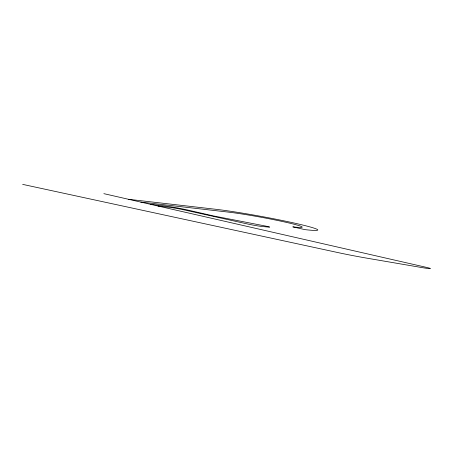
<?xml version="1.0" encoding="UTF-8"?>
<svg xmlns="http://www.w3.org/2000/svg" width="453" height="453" viewBox="0 0 453 453"><rect width="100%" height="100%" fill="white"/><g stroke="black" fill="none" stroke-linecap="round" stroke-linejoin="round"><path stroke-width="0.68" d="M128.641 199.32L216.041 209.32A58.295 3.154 10.4 0 1 296.715 223.618A58.295 3.154 10.4 0 1 304.954 229.631L292.831 226.862A42.395 2.293 10.4 0 0 286.834 222.485A42.395 2.293 10.4 0 0 228.17 212.089L140.764 202.089M150.328 204.275L164.145 205.855A16.959 0.917 10.4 0 1 187.616 210.016L213.403 215.911L265.56 226.064A5.3 0.289 10.4 0 1 268.929 227.123L262.338 226.511A10.6 0.572 10.4 0 1 247.967 224.071L184.643 210.005A10.6 0.572 10.4 0 0 169.977 207.406L158.069 206.047M22.65 184.371L338.017 252.593A42.395 2.293 10.4 0 0 368.176 258.386L422.128 267.61A10.6 0.572 10.4 0 0 430.061 268.629A10.6 0.572 10.4 0 0 426.511 267.389L103.862 193.657"/></g></svg>
